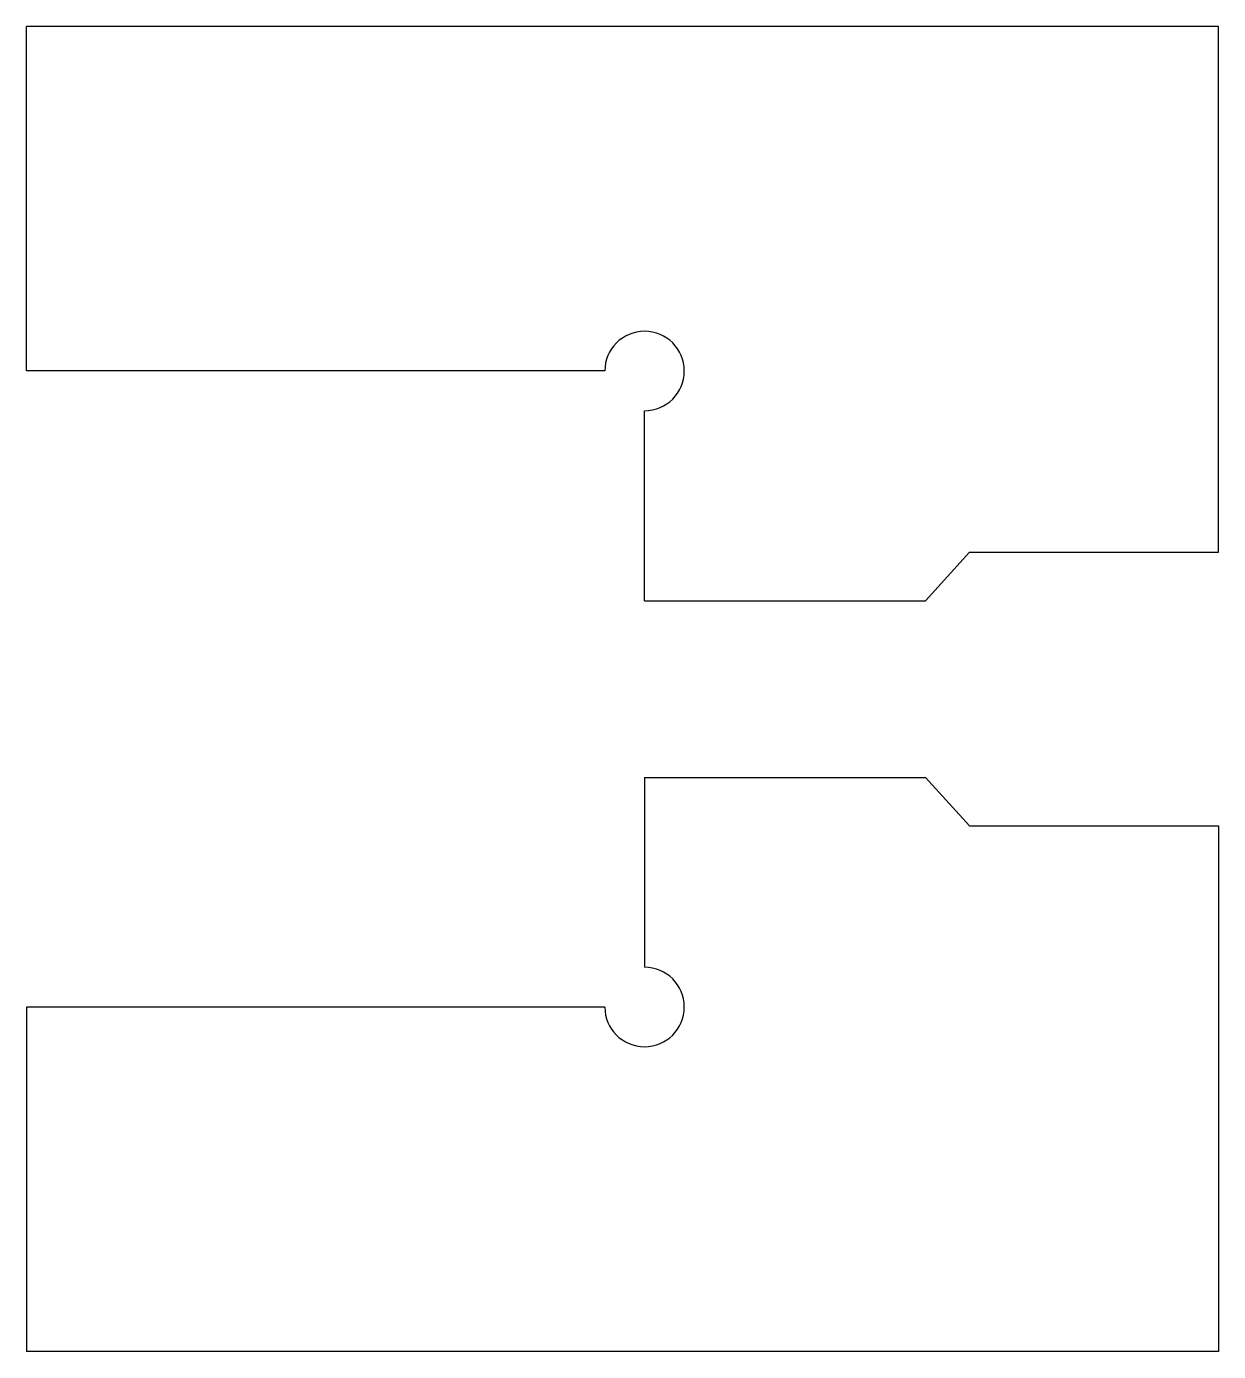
# Model space of a CAD drawing. Header units: millimetres. Extents: x 0 to 13.5, y -7.5 to 7.5.
import ezdxf

# ---------------------------------------------------------------- set-up
doc = ezdxf.new("R2010")
doc.units = ezdxf.units.MM
doc.layers.add('Shape2DView031', color=7, linetype='CONTINUOUS')
doc.layers.add('Shape2DView032', color=7, linetype='CONTINUOUS')

msp = doc.modelspace()

# ---------------------------------------------------------------- linework, layer by layer
at = {"layer": 'Shape2DView031'}
for p, q in [((7, -1), (7, -3.15)), ((7, -1), (10.18, -1)), ((10.18, -1), (10.68, -1.55)), ((10.68, -1.55), (13.5, -1.55)), ((13.5, -1.55), (13.5, -7.5)), ((0, -3.6), (0, -7.5)), ((6.55, -3.6), (0, -3.6)), ((13.5, -7.5), (0, -7.5))]:
    msp.add_line(p, q, dxfattribs=at)
msp.add_arc((7, -3.6), 0.45, 180, 90, dxfattribs=at)
at = {"layer": 'Shape2DView032'}
for p, q in [((13.5, 7.5), (0, 7.5)), ((0, 3.6), (0, 7.5)), ((13.5, 1.55), (13.5, 7.5)), ((6.55, 3.6), (0, 3.6)), ((7, 1), (7, 3.15)), ((10.18, 1), (10.68, 1.55)), ((10.68, 1.55), (13.5, 1.55)), ((7, 1), (10.18, 1))]:
    msp.add_line(p, q, dxfattribs=at)
msp.add_arc((7, 3.6), 0.45, -90, 180, dxfattribs=at)

doc.saveas('drawing.dxf')
